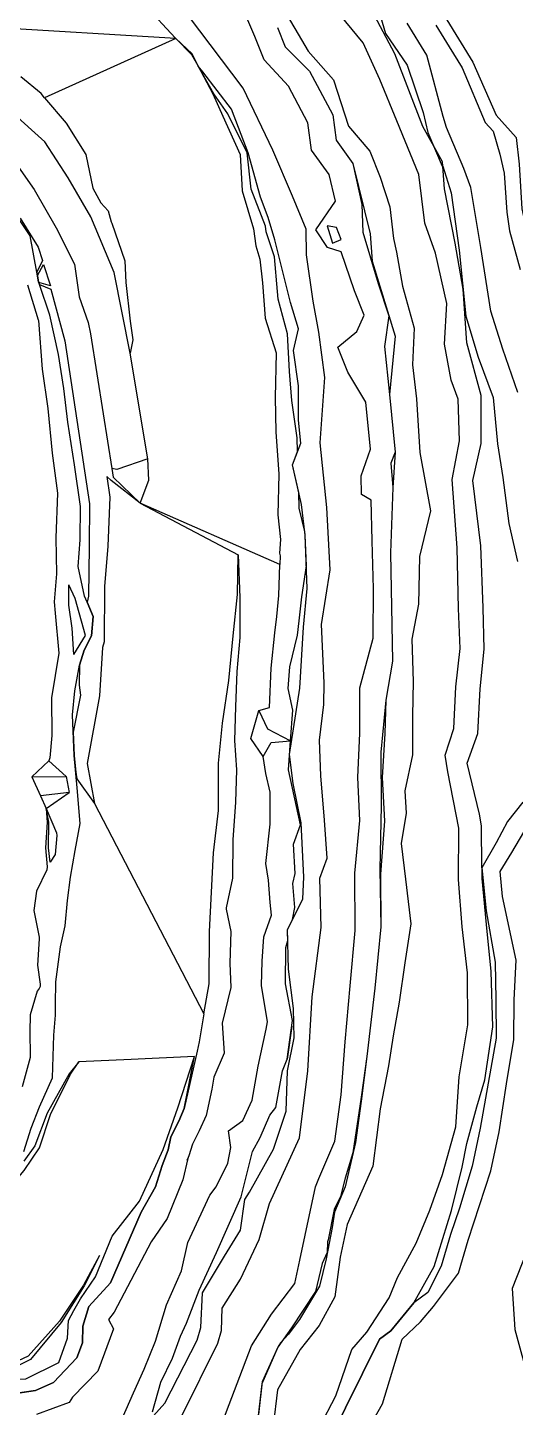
# Model space of a CAD drawing. Extents: x 102606 to 105048, y 81391 to 83586.
# Drawn here: x 104595.3 to 104714.6, y 81603.2 to 81941 of the extents above; entities that cross this region are included whole.
import ezdxf

# ---------------------------------------------------------------- set-up
doc = ezdxf.new("R2010")
doc.units = 0

msp = doc.modelspace()

# ---------------------------------------------------------------- linework, layer by layer
at = {"layer": 'BLG$350$FAKT', "color": 40}
for points in [[(104594.34601, 81665.874702, 0), (104596.166014, 81671.591792, 0), (104598.243172, 81676.81648, 0), (104601.374186, 81683.907172, 0), (104601.709163, 81694.328703, 0), (104602.126292, 81699.211768, 0), (104602.164874, 81701.837351, 0), (104602.245886, 81707.350371, 0), (104602.716733, 81711.022251, 0), (104603.345975, 81715.929368, 0), (104604.483369, 81721.123517, 0), (104605.073641, 81727.335601, 0), (104605.759748, 81732.991969, 0), (104606.912, 81739.542, 0), (104608.171703, 81746.133574, 0), (104607.433638, 81754.842277, 0), (104606.721917, 81762.815761, 0), (104606.315867, 81772.737168, 0), (104606.880545, 81778.643755, 0), (104607.985266, 81784.904972, 0), (104609.135, 81788.584, 0), (104610.964, 81792.123, 0), (104611.356, 81796.865, 0), (104609.889655, 81800.305568, 0), (104609.257, 81801.79, 0), (104607.693, 81809.038, 0), (104608.204, 81815.632, 0), (104608.23, 81823.771, 0), (104606.793, 81833.943, 0), (104605.154, 81844.44, 0), (104604.155, 81852.644, 0), (104602.829, 81860.954, 0), (104600.712, 81870.632, 0), (104598.202006, 81878.117867, 0), (104597.981, 81878.777, 0), (104597.555849, 81881.107359, 0), (104595.928, 81890.03, 0), (104590.785, 81897.688, 0)], [(104595.263993, 81878.052802, 0), (104597.889993, 81869.425802, 0), (104597.937763, 81869.268864, 0), (104598.859591, 81857.416358, 0), (104600.260749, 81847.789016, 0), (104601.301653, 81836.825492, 0), (104602.606095, 81826.9839, 0), (104602.249091, 81816.070774, 0), (104602.36384, 81807.248188, 0), (104601.777973, 81800.453749, 0), (104602.047852, 81797.613549, 0), (104602.910819, 81787.888368, 0), (104601.162393, 81776.930295, 0), (104601.205536, 81767.695813, 0), (104600.706536, 81762.238813, 0), (104600.538104, 81761.486011, 0), (104596.304276, 81757.590047, 0), (104598.463276, 81752.953047, 0), (104599.835051, 81749.783391, 0)], [(104606.613011, 81787.520811, 0), (104606.179449, 81793.962745, 0), (104605.367878, 81799.582756, 0), (104605.402596, 81804.583095, 0)], [(104606.613011, 81787.520811, 0), (104609.464687, 81792.191871, 0), (104606.927789, 81801.263817, 0), (104605.402596, 81804.583095, 0)], [(104600.538104, 81761.486011, 0), (104604.765, 81757.652, 0)], [(104596.304276, 81757.590047, 0), (104604.765, 81757.652, 0), (104605.449, 81753.709, 0), (104598.463276, 81752.953047, 0)], [(104599.835051, 81749.783391, 0), (104605.449, 81753.709, 0)], [(104599.835051, 81749.783391, 0), (104600.097423, 81746.480478, 0), (104599.660168, 81740.159888, 0), (104600.117584, 81735.576976, 0), (104599.976625, 81734.777532, 0), (104597.472685, 81729.574527, 0), (104596.800696, 81724.815283, 0), (104598.136986, 81718.346447, 0), (104598.164175, 81717.935952, 0), (104597.70395, 81711.503526, 0), (104598.398671, 81706.83373, 0), (104598.371431, 81706.254103, 0), (104598.126239, 81705.728184, 0), (104597.640384, 81705.063089, 0), (104595.897695, 81699.27673, 0), (104595.816384, 81695.109073, 0), (104595.969482, 81689.282421, 0), (104595.920036, 81688.859077, 0), (104594.017359, 81681.672868, 0)], [(104600.836881, 81736.677428, 0), (104600.406352, 81740.171234, 0), (104600.50616, 81746.482563, 0), (104599.835051, 81749.783391, 0)], [(104599.835051, 81749.783391, 0), (104602.397766, 81743.86192, 0), (104602.424246, 81743.194448, 0), (104602.087425, 81738.519983, 0), (104600.836881, 81736.677428, 0)], [(104612.853676, 81640.366076, 0), (104609.173904, 81632.98006, 0), (104603.48006, 81623.998204, 0), (104596.014796, 81614.954932, 0), (104584.816426, 81609.44293, 0), (104587.89437, 81609.856543, 0), (104594.905717, 81610.217353, 0), (104602.978517, 81614.220392, 0), (104605.025836, 81620.173773, 0), (104605.274531, 81624.463555, 0), (104606.615662, 81626.947311, 0), (104608.286053, 81629.77721, 0), (104611.891952, 81635.197715, 0), (104616.023651, 81645.142082, 0), (104622.658121, 81653.70258, 0), (104628.433132, 81666.362208, 0), (104632.029803, 81676.575115, 0), (104636.164387, 81689.067646, 0)], [(104588.484505, 81606.063496, 0), (104597.279861, 81607.342713, 0), (104601.648793, 81609.259715, 0), (104607.314487, 81615.303715, 0), (104608.73, 81619.003, 0), (104608.854, 81623.117, 0), (104610.255, 81627.887, 0), (104615.604979, 81633.667572, 0), (104623.0652, 81650.960842, 0), (104626.603948, 81657.195344, 0), (104628.196538, 81662.43483, 0), (104629.726041, 81666.247584, 0), (104630.34022, 81669.45475, 0), (104632.289682, 81673.2762, 0), (104633.589285, 81676.36297, 0), (104636.164387, 81689.067646, 0), (104620.608049, 81688.377676, 0), (104607.809, 81687.81, 0), (104605.444609, 81684.874698, 0), (104600.084839, 81675.244188, 0), (104597.098941, 81667.247206, 0), (104594.365969, 81663.505492, 0)], [(104592.769741, 81659.11524, 0), (104594.502427, 81661.196705, 0), (104598.180397, 81666.720504, 0), (104600.890864, 81674.926905, 0), (104605.785942, 81684.801019, 0), (104607.809, 81687.81, 0)], [(104612.853676, 81640.366076, 0), (104609.007985, 81633.079188, 0), (104603.105084, 81624.291183, 0), (104595.407266, 81615.775984, 0), (104584.042022, 81610.449123, 0)]]:
    msp.add_polyline3d(points, dxfattribs=at)
at = {"layer": 'BLG$360$FAKT', "color": 3}
for points in [[(104593.043, 81906.837, 0), (104596.929, 81901.355, 0), (104602.331, 81891.999, 0), (104606.812, 81883.075, 0), (104607.905, 81875.057, 0), (104610.099, 81868.773, 0), (104610.697, 81866.032, 0), (104613.810313, 81846.407916, 0), (104615.874053, 81833.059411, 0), (104616.205363, 81830.916464, 0), (104622.803, 81824.575, 0), (104646.785, 81811.966, 0), (104647.22, 81801.478, 0), (104647.209, 81791.716, 0), (104646.444, 81783.327, 0), (104646.156, 81774.709, 0), (104645.902, 81766.506, 0), (104646.375, 81759.29, 0), (104646.141, 81751.361, 0), (104645.504, 81742.11, 0), (104645.458, 81732.771, 0), (104643.907, 81725.507, 0), (104643.908, 81725.169, 0), (104645.006, 81719.692, 0), (104644.738, 81711.97, 0), (104645.044, 81706, 0), (104642.924, 81697.226, 0), (104643.385, 81689.931, 0), (104640.879424, 81684.076068, 0), (104640.395385, 81681.104102, 0), (104638.95731, 81674.659752, 0), (104637.308607, 81670.943296, 0), (104635.627263, 81667.641043, 0), (104634.752267, 81664.773078, 0), (104634.359115, 81663.695075, 0), (104634.480735, 81664.098596, 0), (104633.24, 81658.94, 0), (104629.44, 81649.48, 0), (104625.57, 81643.7, 0), (104616.51, 81626.5, 0), (104615.08263, 81624.699698, 0), (104616.299412, 81622.401636, 0), (104612.488841, 81612.034968, 0), (104606.28898, 81605.699571, 0), (104605.497974, 81604.362763, 0), (104597.446773, 81601.49406, 0)], [(104593.453518, 81894.317009, 0), (104597.882596, 81887.218805, 0), (104598.92771, 81883.973098, 0), (104597.555849, 81881.107359, 0), (104597.981, 81878.777, 0), (104598.202006, 81878.117867, 0), (104601.029968, 81876.993769, 0), (104604.379484, 81864.297382, 0), (104607.350241, 81844.896136, 0), (104610.418979, 81824.375775, 0), (104610.379909, 81813.933982, 0), (104610.182603, 81801.808192, 0), (104609.889655, 81800.305568, 0), (104611.356, 81796.865, 0), (104610.964, 81792.123, 0), (104609.135, 81788.584, 0), (104607.985266, 81784.904972, 0), (104607.947943, 81780.02271, 0), (104608.216912, 81777.593374, 0), (104606.489063, 81768.505311, 0), (104606.721917, 81762.815761, 0), (104607.087708, 81758.717773, 0), (104607.350418, 81757.106331, 0), (104611.693, 81751.031, 0), (104638.451542, 81699.526695, 0), (104637.263226, 81692.680007, 0), (104636.74754, 81690.389696, 0), (104633.589285, 81676.36297, 0), (104632.289682, 81673.2762, 0), (104630.34022, 81669.45475, 0), (104629.726041, 81666.247584, 0), (104628.196538, 81662.43483, 0), (104626.603948, 81657.195344, 0), (104623.0652, 81650.960842, 0), (104615.604979, 81633.667572, 0), (104610.255, 81627.887, 0), (104608.854, 81623.117, 0), (104608.73, 81619.003, 0), (104607.314487, 81615.303715, 0), (104601.648793, 81609.259715, 0), (104597.279861, 81607.342713, 0), (104587.169393, 81605.872224, 0)], [(104600.904312, 81877.799372, 0), (104598.028006, 81878.636809, 0), (104597.697943, 81880.328504, 0), (104599.176179, 81883.018284, 0)], [(104599.176179, 81883.018284, 0), (104600.904312, 81877.799372, 0)], [(104614.698781, 81831.111342, 0), (104615.423894, 81826.0698, 0), (104614.923437, 81814.075054, 0), (104614.114781, 81804.202252, 0), (104614.07151, 81790.646327, 0), (104613.658333, 81789.202039, 0), (104612.890376, 81777.41817, 0), (104609.881528, 81760.862141, 0), (104611.693, 81751.031, 0)], [(104622.803, 81824.575, 0), (104615.741173, 81830.13981, 0), (104614.698781, 81831.111342, 0)], [(104638.451542, 81699.526695, 0), (104639.733352, 81706.91206, 0), (104639.797698, 81719.732071, 0), (104640.76191, 81738.957439, 0), (104641.983985, 81749.338903, 0), (104641.984986, 81760.930082, 0), (104643.014394, 81770.751526, 0), (104644.531599, 81781.179686, 0), (104645.565036, 81792.115216, 0), (104646.638173, 81802.204704, 0), (104646.785, 81811.966, 0)]]:
    msp.add_polyline3d(points, dxfattribs=at)
at = {"layer": 'BLG$370$FAKT', "color": 5}
for points in [[(104625.85, 81602.12, 0), (104627.911814, 81609.398326, 0), (104630.752095, 81615.229029, 0), (104632.698072, 81620.596679, 0), (104634.154, 81623.81, 0), (104637.232, 81631.857, 0), (104641.475, 81641.122, 0), (104647.527, 81654.785, 0), (104650.281, 81665.868, 0), (104652.179, 81669.308, 0), (104654.553645, 81674.734803, 0), (104656.033982, 81676.623774, 0), (104657.676468, 81685.573954, 0), (104658.801094, 81688.480115, 0), (104659.918744, 81696.493414, 0), (104658.801094, 81688.480115, 0), (104660.08355, 81697.927864, 0), (104658.389267, 81706.928836, 0), (104658.489973, 81715.766182, 0), (104658.924687, 81717.534643, 0), (104658.852088, 81720.13929, 0), (104660.082116, 81722.622831, 0), (104660.681968, 81725.622555, 0), (104660.171395, 81731.438712, 0), (104660.739, 81733.867, 0), (104660.337, 81741.094, 0), (104662.026, 81745.818, 0), (104659.157, 81759.325, 0), (104659.59, 81766.395, 0), (104660.15, 81773.855, 0), (104659.076, 81779.202, 0), (104659.472, 81784.471, 0), (104661.307005, 81792.222114, 0), (104661.765465, 81795.775125, 0), (104662.344816, 81801.644086, 0), (104663.495281, 81809.236303, 0), (104663.215288, 81816.743631, 0), (104663.101936, 81817.635817, 0), (104661.723312, 81823.374668, 0), (104661.616725, 81827.188423, 0), (104660.130555, 81833.969077, 0), (104661.357526, 81837.222955, 0), (104661.274552, 81840.607494, 0), (104659.908903, 81849.739008, 0), (104659.350547, 81856.810667, 0), (104658.847032, 81866.051708, 0), (104656.625232, 81874.509245, 0), (104656.415198, 81876.382145, 0), (104655.717669, 81884.886189, 0), (104653.652611, 81891.03617, 0), (104653.461836, 81892.360371, 0), (104649.992919, 81901.456531, 0), (104649.028078, 81910.348372, 0), (104644.285854, 81919.872439, 0), (104640.81798, 81924.764194, 0), (104637.030061, 81931.544651, 0), (104635.591065, 81934.572982, 0), (104631.538438, 81938.33726, 0), (104599.443173, 81923.842777, 0), (104598.603644, 81924.838635, 0), (104593.67393, 81928.95883, 0)], [(104631.538438, 81938.33726, 0), (104635.425042, 81934.449507, 0), (104636.905049, 81931.699279, 0), (104640.637534, 81924.763377, 0), (104643.078939, 81919.333127, 0), (104647.258816, 81909.921434, 0), (104647.751795, 81901.066237, 0), (104650.534394, 81891.715282, 0), (104651.135761, 81887.584215, 0), (104652.071031, 81884.281125, 0), (104652.791416, 81878.519176, 0), (104653.408817, 81869.852521, 0), (104656.113157, 81861.41429, 0), (104655.876528, 81850.470994, 0), (104656.014266, 81842.012915, 0), (104656.747847, 81831.696487, 0), (104656.48093, 81821.70687, 0), (104657.169138, 81815.646816, 0), (104656.944883, 81812.363284, 0), (104657.058784, 81811.704341, 0), (104656.994743, 81809.584593, 0)], [(104618.515137, 81600.662167, 0), (104621.189425, 81606.790968, 0), (104623.77888, 81612.564376, 0), (104626.600133, 81619.413365, 0), (104629.256788, 81628.29609, 0), (104632.989532, 81636.668941, 0), (104634.486095, 81643.534583, 0), (104639.843335, 81655.120743, 0), (104641.46077, 81657.181797, 0), (104644.319604, 81663.023248, 0), (104645.036146, 81666.79904, 0), (104644.478, 81670.905, 0), (104647.989044, 81673.412926, 0), (104650.19459, 81678.417165, 0), (104651.719023, 81686.755371, 0), (104653.656648, 81695.814535, 0), (104653.966919, 81697.554653, 0), (104652.497142, 81706.523699, 0), (104652.646228, 81712.455865, 0), (104653.126685, 81718.387954, 0), (104654.955955, 81723.701497, 0), (104654.609065, 81726.777893, 0), (104654.2246, 81732.241581, 0), (104653.599689, 81736.359522, 0), (104654.643444, 81746.01747, 0), (104654.622092, 81753.792841, 0), (104653.589936, 81758.4166, 0), (104652.931, 81762.557, 0), (104649.914, 81766.963, 0), (104651.9, 81773.83, 0), (104654.447188, 81774.587523, 0), (104654.879784, 81784.15066, 0), (104655.806847, 81792.82837, 0), (104656.261801, 81796.832532, 0), (104656.765596, 81801.999937, 0), (104656.994743, 81809.584593, 0), (104622.803, 81824.575, 0), (104624.939, 81830.177, 0), (104624.708, 81835.459, 0), (104620.421392, 81861.300094, 0), (104616.463203, 81881.030148, 0), (104610.791847, 81894.649681, 0), (104605.196113, 81904.22187, 0), (104599.485248, 81913.060113, 0), (104591.261862, 81920.495936, 0)], [(104599.443173, 81923.842777, 0), (104604.728289, 81917.573511, 0), (104609.54374, 81909.95042, 0), (104611.22768, 81901.661233, 0), (104613.182865, 81898.098783, 0), (104615.047177, 81896.153914, 0), (104615.710398, 81893.493487, 0), (104615.915989, 81893.118889, 0), (104619.103523, 81883.918537, 0), (104619.322018, 81878.569192, 0), (104620.385147, 81869.11389, 0), (104621.030995, 81864.545307, 0), (104620.421392, 81861.300094, 0)], [(104624.708, 81835.459, 0), (104617.149, 81832.838, 0), (104615.874053, 81833.059411, 0)], [(104651.9, 81773.83, 0), (104654.004, 81769.297, 0), (104659.59, 81766.395, 0)], [(104652.931, 81762.557, 0), (104654.842, 81765.978, 0), (104659.59, 81766.395, 0)]]:
    msp.add_polyline3d(points, dxfattribs=at)
at = {"layer": 'BLG$380$FAKT', "color": 6}
for points in [[(104631.538438, 81938.33726, 0), (104631.408139, 81938.498428, 0), (104624.183218, 81946.319175, 0), (104620.235423, 81951.028808, 0), (104613.219771, 81958.838816, 0), (104610.247593, 81962.49325, 0), (104605.422072, 81968.43948, 0), (104601.039649, 81972.10254, 0), (104592.123994, 81980.302015, 0), (104578.145532, 81992.6481, 0), (104576.038259, 81994.367446, 0), (104563.753473, 82005.00014, 0), (104557.433586, 82009.91208, 0), (104548.822197, 82013.749435, 0), (104536.501497, 82022.47903, 0), (104530.622799, 82027.387944, 0), (104523.682111, 82032.317409, 0), (104516.56, 82035.11, 0)], [(104620.576717, 81594.924241, 0), (104628.865968, 81604.221499, 0), (104636.751495, 81619.655041, 0), (104637.708108, 81622.753029, 0), (104638.076051, 81631.20627, 0), (104643.463455, 81640.188455, 0), (104647.347729, 81646.616508, 0), (104648.478485, 81654.076648, 0), (104649.62065, 81655.854588, 0), (104655.42078, 81666.383788, 0), (104658.544707, 81675.72672, 0), (104658.88723, 81685.568683, 0), (104660.47581, 81693.641449, 0), (104660.33455, 81700.873944, 0), (104659.120506, 81710.509237, 0), (104658.852088, 81720.13929, 0), (104662.586797, 81727.680013, 0), (104662.852457, 81733.005396, 0), (104662.196366, 81746.318748, 0), (104660.288044, 81755.957133, 0), (104659.380075, 81763.017896, 0), (104661.870798, 81779.3078, 0), (104662.774066, 81794.181612, 0), (104663.703655, 81803.649277, 0), (104663.215288, 81816.743631, 0), (104662.262777, 81824.240812, 0), (104660.130555, 81833.969077, 0), (104662.128453, 81839.267425, 0), (104661.540625, 81844.878511, 0), (104661.590843, 81853.27503, 0), (104660.360222, 81861.96057, 0), (104661.543514, 81867.221171, 0), (104659.592397, 81873.696961, 0), (104655.78733, 81889.006157, 0), (104654.135966, 81894.504585, 0), (104652.300938, 81899.491074, 0), (104649.274983, 81910.370348, 0), (104645.21228, 81921.063177, 0), (104638.128587, 81930.18588, 0), (104637.030061, 81931.544651, 0), (104637.030061, 81931.544651, 0), (104635.591065, 81934.572982, 0), (104631.538438, 81938.33726, 0), (104631.538438, 81938.33726, 0), (104585.431, 81941.121, 0)], [(104633.145305, 81601.292275, 0), (104641.86274, 81618.932421, 0), (104642.72, 81622, 0), (104642.93, 81627.5, 0), (104647.34, 81634.59, 0), (104651.96, 81644.29, 0), (104654.476, 81653.141, 0), (104661.793, 81669.181, 0), (104663.84, 81685.56, 0), (104664.913, 81703.752, 0), (104667.071, 81720.66, 0), (104666.791714, 81732.767216, 0), (104668.569, 81737.694, 0), (104667.919, 81746.961, 0), (104667.002, 81757.791, 0), (104666.68, 81766.52, 0), (104667.77, 81775.26, 0), (104667.84, 81780.57, 0), (104667.84, 81780.57, 0), (104667.18, 81794.9, 0), (104669.32, 81808.22, 0), (104668.5, 81823.51, 0), (104666.9, 81839.32, 0), (104667.97, 81855.38, 0), (104666.539669, 81866.427392, 0), (104665.193, 81874.014, 0), (104663.52, 81885.391, 0), (104663.45, 81891.68, 0), (104660.1, 81899.7, 0), (104655.318, 81911.009, 0), (104648.051, 81926.167, 0), (104634.627, 81943.86, 0)]]:
    msp.add_polyline3d(points, dxfattribs=at)
at = {"layer": 'BLG$390$FAKT', "color": 32}
for points in [[(104642.418941, 81598.124276, 0), (104650.061899, 81618.285308, 0), (104654.979306, 81626.051766, 0), (104660.656677, 81633.560378, 0), (104661.867202, 81639.208174, 0), (104663.192254, 81645.390307, 0), (104665.750083, 81657.232946, 0), (104666.580197, 81659.217519, 0), (104670.41439, 81668.38401, 0), (104671.981684, 81679.693635, 0), (104672.96023, 81692.723862, 0), (104674.19865, 81706.391423, 0), (104675.458589, 81719.978159, 0), (104675.351159, 81734.010158, 0), (104676.592824, 81746.891539, 0), (104676.095225, 81757.416654, 0), (104676.590232, 81768.294526, 0), (104676.604885, 81779.356036, 0), (104679.868996, 81791.531261, 0), (104679.902037, 81803.596262, 0), (104679.581708, 81815.34433, 0), (104679.368834, 81825.28801, 0), (104676.935075, 81826.720103, 0), (104676.863689, 81831.27333, 0), (104679.15316, 81837.760333, 0), (104678.006145, 81849.279363, 0), (104673.646387, 81856.636454, 0), (104671.22583, 81862.80241, 0), (104675.798632, 81866.576933, 0), (104677.634691, 81870.586623, 0), (104675.22442, 81876.540913, 0), (104672.033, 81886.115, 0), (104668.634, 81887.203, 0), (104665.806, 81891.463, 0), (104670.643412, 81898.504586, 0), (104669.061429, 81905.07851, 0), (104664.715471, 81911.024931, 0), (104663.864838, 81917.7113, 0), (104659.086378, 81926.678007, 0), (104653.146732, 81933.077605, 0), (104650.886007, 81938.790651, 0), (104647.989402, 81945.686598, 0)], [(104656.430218, 81941.051729, 0), (104658.301878, 81936.327405, 0), (104664.221169, 81930.335138, 0), (104669.941295, 81919.644927, 0), (104670.773556, 81913.436438, 0), (104674.886945, 81907.775953, 0), (104677.024151, 81897.707819, 0), (104677.307899, 81890.94847, 0), (104681.074739, 81878.373533, 0), (104683.696127, 81870.4509, 0), (104682.641242, 81862.904109, 0), (104683.801308, 81851.181196, 0), (104685.201579, 81837.030908, 0), (104684.118305, 81834.384463, 0), (104684.638304, 81828.376663, 0), (104684.02873, 81812.423087, 0), (104684.586, 81785.893, 0), (104682.918, 81776.305, 0), (104681.7, 81763.652, 0), (104681.817, 81750.482, 0), (104681.47, 81734.947, 0), (104681.690883, 81720.866552, 0), (104680.27115, 81705.834748, 0), (104678.314906, 81689.115978, 0), (104676.886211, 81679.123634, 0), (104674.876214, 81665.542453, 0), (104672.943081, 81659.336093, 0), (104671.833, 81654.854, 0), (104670.291313, 81651.643537, 0), (104668.807053, 81644.182226, 0), (104668.695248, 81643.726466, 0), (104668.561, 81641.1, 0), (104667.391995, 81638.41387, 0), (104665.705451, 81631.538828, 0), (104659.846703, 81622.679297, 0), (104656.485206, 81617.980458, 0), (104652.720053, 81609.433128, 0), (104651.807487, 81601.426687, 0)], [(104670.859, 81892.087, 0), (104668.574, 81892.508, 0), (104669.908, 81888.243, 0), (104672.001, 81889.109, 0)], [(104672.001, 81889.109, 0), (104670.859, 81892.087, 0)]]:
    msp.add_polyline3d(points, dxfattribs=at)
at = {"layer": 'BLG$400$FAKT', "color": 40}
for points in [[(104657.152, 81946.705, 0), (104663.966, 81935.255, 0), (104670.124318, 81928.257784, 0), (104673.819, 81916.895, 0), (104678.978, 81910.787, 0), (104681.554, 81904.351, 0), (104683.875, 81897.093, 0), (104684.766, 81889.337, 0), (104685.525, 81886.038, 0), (104687.034, 81877.679, 0), (104689.838, 81867.444, 0), (104689.487337, 81858.440837, 0), (104690.391, 81850.141, 0), (104691.243, 81836.95, 0), (104693.876, 81822.734, 0), (104691.198, 81811.509, 0), (104690.918, 81799.859, 0), (104689.301, 81791.257, 0), (104689.624, 81780.888, 0), (104689.446895, 81772.509165, 0), (104689.47, 81762.96, 0), (104687.61, 81754.18, 0), (104687.88, 81748.71, 0), (104686.64, 81741.23, 0), (104687.72, 81732.56, 0), (104689.02, 81721.57, 0), (104687.56, 81712.05, 0), (104686.21, 81702.43, 0), (104684.69, 81694.2, 0), (104683.62, 81686.84, 0), (104681.57, 81676.3, 0), (104679.77, 81662.24, 0), (104673.49, 81647.98, 0), (104671.762696, 81639.950778, 0), (104670.43, 81630.25, 0), (104666.63, 81623.27, 0), (104662.006375, 81617.400895, 0), (104656.448098, 81607.453277, 0), (104655.359419, 81598.647448, 0)], [(104656.430218, 81941.051729, 0), (104658.301878, 81936.327405, 0), (104664.221169, 81930.335138, 0), (104669.941295, 81919.644927, 0), (104670.773556, 81913.436438, 0), (104674.886945, 81907.775953, 0), (104679.098856, 81890.510388, 0), (104679.546231, 81883.826876, 0), (104685.2231, 81865.463694, 0), (104683.801308, 81851.181196, 0), (104685.201579, 81837.030908, 0), (104684.638304, 81828.376663, 0), (104684.02873, 81812.423087, 0), (104684.586, 81785.893, 0), (104682.918, 81776.305, 0), (104682.698664, 81768.151566, 0), (104682.02647, 81757.421896, 0), (104682.565294, 81746.745623, 0), (104681.598125, 81733.733738, 0), (104681.690883, 81720.866552, 0), (104680.27115, 81705.834748, 0), (104678.314906, 81689.115978, 0), (104676.890173, 81678.185326, 0), (104675.483768, 81668.062839, 0), (104672.968736, 81657.204028, 0), (104670.356744, 81651.008278, 0), (104669.769069, 81647.250857, 0), (104668.370415, 81639.549986, 0), (104666.694063, 81632.860605, 0), (104661.797787, 81624.736772, 0), (104659.110807, 81621.093228, 0), (104657.201587, 81618.99639, 0), (104656.485206, 81617.980458, 0), (104652.571208, 81608.961652, 0), (104651.70897, 81601.19769, 0)]]:
    msp.add_polyline3d(points, dxfattribs=at)
at = {"layer": 'BLG$410$FAKT', "color": 3}
for points in [[(104664.714539, 81586.287552, 0), (104681.340209, 81619.872523, 0), (104684.11, 81621.94, 0), (104689.77, 81628.76, 0), (104694.75, 81637.7, 0), (104698.99, 81651.4, 0), (104701.56, 81662.01, 0), (104702.74, 81667.77, 0), (104705.2, 81676.82, 0), (104707.175379, 81683.360742, 0), (104709.138603, 81696.337656, 0), (104708.720343, 81709.928018, 0), (104707.587601, 81721.445287, 0), (104706.451033, 81732.642924, 0), (104706.319178, 81743.029576, 0), (104706.287169, 81745.550968, 0), (104705.819262, 81748.458235, 0), (104702.82, 81760.95, 0), (104705.43, 81768.2, 0), (104706.03, 81779.15, 0), (104706.98, 81788.81, 0), (104706.73, 81798.98, 0), (104706.13, 81814.09, 0), (104704.22, 81830.12, 0), (104706.25, 81839.22, 0), (104706.24, 81850.97, 0), (104702.75158, 81863.829796, 0), (104701.832764, 81876.974582, 0), (104699.89, 81888.22, 0), (104697.25, 81901.53, 0), (104696.81, 81908.11, 0), (104691.98, 81916.76, 0), (104685.16, 81934.56, 0), (104676.64, 81950.65, 0)], [(104666.740701, 81598.335305, 0), (104670.687525, 81605.998219, 0), (104674.604716, 81617.364648, 0), (104678.306873, 81621.573847, 0), (104683.772633, 81629.982709, 0), (104685.793968, 81635.000495, 0), (104690.321864, 81643.428257, 0), (104693.675171, 81651.485349, 0), (104696.762702, 81660.246254, 0), (104700.045742, 81671.92233, 0), (104700.833015, 81684.091966, 0), (104702.955584, 81696.841492, 0), (104702.925586, 81709.581415, 0), (104701.59839, 81720.860561, 0), (104700.699543, 81732.43334, 0), (104700.758339, 81745.035061, 0), (104698.092947, 81758.838315, 0), (104697.424436, 81762.892403, 0), (104699.583739, 81769.385995, 0), (104700.032429, 81779.609012, 0), (104701.12334, 81789.025186, 0), (104700.739005, 81798.787428, 0), (104700.378784, 81813.633895, 0), (104699.129277, 81830.377022, 0), (104700.9628, 81839.800289, 0), (104700.652289, 81850.010265, 0), (104698.872557, 81854.716566, 0), (104697.237368, 81863.493836, 0), (104697.858869, 81873.427312, 0), (104695.062199, 81885.800134, 0), (104692.445948, 81893.166667, 0), (104691.033529, 81905.018705, 0), (104685.610374, 81918.179029, 0), (104681.47699, 81928.301809, 0), (104677.390989, 81937.299265, 0), (104668.898277, 81947.571886, 0)]]:
    msp.add_polyline3d(points, dxfattribs=at)
at = {"layer": 'BLG$420$FAKT', "color": 5}
for points in [[(104680.116961, 81948.779771, 0), (104682.824588, 81939.589649, 0), (104688.107706, 81931.833794, 0), (104692.082603, 81920.242016, 0), (104693.225069, 81915.335418, 0), (104696.72497, 81907.063283, 0), (104696.896436, 81907.114955, 0), (104698.887002, 81900.532212, 0), (104700.84636, 81886.537386, 0), (104702.514933, 81870.361225, 0), (104705.545084, 81860.286453, 0), (104709.211213, 81850.440873, 0), (104710.274881, 81839.069924, 0), (104711.56488, 81830.88669, 0), (104713.027027, 81819.570594, 0), (104715.137214, 81810.278871, 0)], [(104715.231573, 81851.634102, 0), (104711.561274, 81862.308962, 0), (104708.570959, 81871.572919, 0), (104706.13577, 81887.180247, 0), (104703.708167, 81901.852379, 0), (104701.966826, 81906.493391, 0), (104697.782246, 81916.567819, 0), (104696.937413, 81919.244177, 0), (104692.983264, 81934.271467, 0), (104688.13318, 81942.103434, 0)], [(104716.464414, 81751.386703, 0), (104712.663628, 81746.639226, 0), (104709.933771, 81741.37435, 0), (104706.417167, 81735.310606, 0), (104707.485646, 81724.767484, 0), (104709.651797, 81712.223839, 0), (104709.804892, 81702.946893, 0), (104709.884543, 81693.578859, 0), (104706.022089, 81671.544108, 0), (104704.076464, 81662.257596, 0), (104700.917192, 81652.010149, 0), (104698.716364, 81645.550314, 0), (104696.450021, 81637.764318, 0), (104693.225567, 81631.311732, 0), (104689.77, 81628.76, 0), (104684.11, 81621.94, 0), (104681.340209, 81619.872523, 0), (104664.714539, 81586.287552, 0)], [(104675.026242, 81591.525416, 0), (104682.085234, 81604.08282, 0), (104686.911892, 81619.873911, 0), (104691.414511, 81624.127769, 0), (104694.555018, 81627.861362, 0), (104700.737789, 81636.084772, 0), (104703.08825, 81644.170066, 0), (104708.628647, 81661.081703, 0), (104710.678679, 81670.639854, 0), (104712.470715, 81682.373049, 0), (104714.206921, 81693.229993, 0), (104714.301771, 81703.003114, 0), (104714.78974, 81712.706947, 0), (104711.456688, 81728.253548, 0), (104710.88, 81734.4, 0), (104713.78, 81739.06, 0), (104716.67, 81744.03, 0)]]:
    msp.add_polyline3d(points, dxfattribs=at)
at = {"layer": 'BLG$430$FAKT', "color": 6}
for points in [[(104695.168767, 81941.619381, 0), (104698.432574, 81936.330893, 0), (104701.606012, 81931.188834, 0), (104707.212162, 81917.798898, 0), (104709.140352, 81915.639216, 0), (104710.824143, 81909.986114, 0), (104711.869307, 81905.352613, 0), (104712.515437, 81895.82815, 0), (104713.2116, 81891.219401, 0), (104715.744974, 81881.802462, 0)], [(104697.824862, 81942.910696, 0), (104704.237733, 81932.570645, 0), (104709.929108, 81919.541888, 0), (104714.812013, 81914.073971, 0), (104715.525402, 81907.559138, 0), (104716.224692, 81896.621622, 0), (104717.183343, 81892.140207, 0), (104719.610306, 81882.428631, 0), (104726.184406, 81879.465968, 0), (104727.956247, 81872.735217, 0), (104721.891545, 81868.346577, 0), (104722.6023, 81863.959094, 0), (104727.540081, 81854.392242, 0), (104726.954531, 81847.410443, 0), (104732.624152, 81832.100253, 0), (104732.718763, 81830.928195, 0), (104731.998875, 81823.720855, 0), (104732.644494, 81814.607975, 0), (104732.360183, 81803.129691, 0), (104734.876154, 81794.270258, 0)], [(104719.634072, 81646.96641, 0), (104713.856682, 81632.341763, 0), (104714.502115, 81622.242107, 0), (104718.27105, 81608.232812, 0)]]:
    msp.add_polyline3d(points, dxfattribs=at)

doc.saveas('drawing.dxf')
